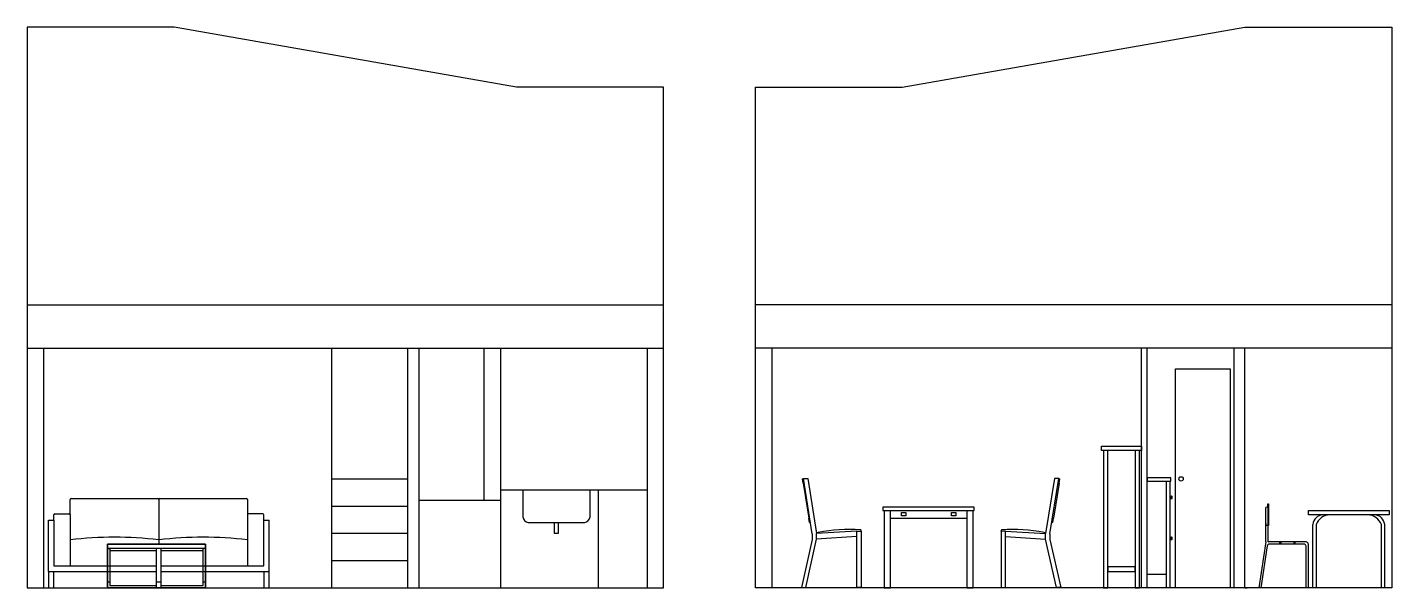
# Model space of a CAD drawing. Header units: inches. Extents: x 147 to 273, y 107 to 159.
import ezdxf

# ---------------------------------------------------------------- set-up
doc = ezdxf.new("R2010")
doc.units = ezdxf.units.IN
doc.header["$MEASUREMENT"] = 0

msp = doc.modelspace()

# ---------------------------------------------------------------- linework, layer by layer
for p, q in [((147.39, 133.16), (205.89, 133.16)), ((272.85, 133.16), (214.35, 133.16)), ((147.39, 129.16), (205.89, 129.16)), ((148.89, 129.16), (148.89, 107.16)), ((189.39, 115.16), (189.39, 129.16)), ((190.89, 129.16), (190.89, 107.16)), ((204.39, 129.16), (204.39, 107.16)), ((272.85, 129.16), (214.35, 129.16)), ((215.85, 129.16), (215.85, 107.16)), ((249.85, 107.16), (249.85, 129.16)), ((250.35, 107.16), (250.35, 129.16)), ((258.35, 107.16), (258.35, 129.16)), ((259.35, 107.16), (259.35, 129.16)), ((175.39, 117.16), (182.39, 117.16)), ((218.73, 116.75), (218.67, 117.15)), ((218.73, 116.75), (219.24, 113.56)), ((242.26, 116.75), (241.76, 113.56)), ((242.26, 116.75), (242.33, 117.15)), ((159.48, 115.27), (159.48, 111.56)), ((175.39, 114.66), (182.39, 114.66)), ((190.89, 115.16), (183.39, 115.16)), ((149.33, 108.66), (149.33, 113.36)), ((169.63, 108.66), (169.63, 113.36)), ((219.3, 113.16), (219.24, 113.56)), ((226.77, 113.56), (233.77, 113.56)), ((241.69, 113.16), (241.76, 113.56)), ((261.26, 113.06), (261.26, 112.86)), ((261.53, 113.96), (261.46, 113.96)), ((261.46, 113.86), (261.53, 113.86)), ((175.39, 112.16), (182.39, 112.16)), ((219.57, 112.1), (219.57, 111.6)), ((223.67, 111.85), (219.97, 111.63)), ((237.33, 111.85), (241.03, 111.63)), ((241.42, 112.1), (241.42, 111.6)), ((159.27, 110.56), (154.97, 110.56)), ((163.57, 110.56), (159.67, 110.56)), ((261.26, 111.36), (260.62, 107.16)), ((261.41, 111), (260.82, 107.16)), ((264.99, 111.36), (261.5, 111.36)), ((264.79, 111.16), (261.59, 111.16)), ((262.57, 111.16), (262.57, 111.36)), ((262.67, 111.16), (262.67, 111.36)), ((263.87, 111.16), (263.87, 111.36)), ((263.97, 111.16), (263.97, 111.36)), ((265.17, 111.16), (265.17, 107.16)), ((175.39, 109.66), (182.39, 109.66)), ((149.33, 108.66), (159.27, 108.66)), ((159.67, 108.66), (169.63, 108.66)), ((154.97, 107.66), (154.77, 107.66)), ((159.67, 107.66), (159.27, 107.66)), ((163.77, 107.66), (163.57, 107.66)), ((259.35, 107.16), (259.55, 107.16))]:
    msp.add_line(p, q)
for points in [[(160.89, 158.66), (147.39, 158.66), (147.39, 107.16), (205.89, 107.16), (205.89, 153.16), (192.39, 153.16)], [(259.35, 158.66), (272.85, 158.66), (272.85, 107.16), (214.35, 107.16), (214.35, 153.16), (227.85, 153.16)]]:
    msp.add_lwpolyline(points, close=True)
for points in [[(175.39, 107.16), (175.39, 129.16)], [(182.39, 107.16), (182.39, 129.16), (183.39, 129.16), (183.39, 107.16)], [(252.98, 127.28), (257.98, 127.28), (257.98, 107.16), (252.98, 107.16), (252.98, 127.28)], [(246.15, 120.16), (249.85, 120.16), (249.85, 119.76), (246.15, 119.76), (246.15, 120.16)], [(246.35, 107.16), (246.75, 107.16), (246.75, 119.76), (246.35, 119.76), (246.35, 107.16)], [(249.25, 107.16), (249.65, 107.16), (249.65, 119.76), (249.25, 119.76), (249.25, 107.16)], [(219.57, 112.1), (218.77, 117.18), (219.17, 117.18), (219.97, 112.13)], [(241.42, 112.1), (242.23, 117.18), (241.83, 117.18), (241.03, 112.13)], [(250.35, 117.26), (250.35, 116.96), (252.55, 116.96), (252.55, 117.26), (250.35, 117.26)], [(252.15, 108.36), (250.35, 108.36), (250.35, 116.96)], [(252.45, 116.96), (252.45, 107.16), (252.15, 107.16), (252.15, 116.96)], [(190.89, 116.16), (199.89, 116.16), (199.89, 107.16)], [(192.95, 116.16), (192.95, 113.66)], [(199.14, 113.66), (199.14, 116.16)], [(199.89, 116.16), (204.39, 116.16)], [(252.55, 115.53), (252.45, 115.53), (252.45, 115.38), (252.55, 115.38)], [(151.33, 113.87), (151.33, 115.27)], [(151.43, 115.36), (159.39, 115.36)], [(159.58, 115.36), (167.54, 115.36)], [(167.63, 115.27), (167.63, 113.87)], [(226.07, 114.56), (226.07, 114.26), (234.47, 114.26), (234.47, 114.56), (226.07, 114.56)], [(226.17, 114.26), (226.17, 107.16), (226.77, 107.16), (226.77, 114.26)], [(233.77, 114.26), (233.77, 107.16), (234.37, 107.16), (234.37, 114.26)], [(261.26, 111.36), (261.26, 114.53)], [(261.41, 114.56), (261.46, 114.56), (261.46, 111.4)], [(261.46, 114.56), (261.46, 114.86), (261.53, 114.86), (261.53, 112.88), (261.46, 112.88)], [(265.2, 114.26), (272.6, 114.26), (272.6, 113.86), (265.2, 113.86), (265.2, 114.26)], [(149.33, 113.36), (149.83, 113.36), (149.83, 109.16), (159.27, 109.16)], [(149.83, 113.36), (149.83, 113.87)], [(149.93, 113.96), (151.24, 113.96)], [(151.33, 113.87), (151.33, 109.16)], [(159.67, 109.16), (169.13, 109.16), (169.13, 113.36), (169.63, 113.36)], [(167.63, 113.87), (167.63, 109.16)], [(169.04, 113.96), (167.73, 113.96)], [(169.13, 113.36), (169.13, 113.87)], [(193.45, 113.16), (198.64, 113.16)], [(195.85, 113.16), (195.85, 112.16), (196.25, 112.16), (196.25, 113.16)], [(227.77, 114.06), (228.17, 114.06), (228.17, 113.76), (227.77, 113.76), (227.77, 114.06)], [(232.37, 114.06), (232.77, 114.06), (232.77, 113.76), (232.37, 113.76), (232.37, 114.06)], [(265.6, 107.16), (265.6, 112.96)], [(265.9, 112.96), (265.9, 107.16), (265.6, 107.16)], [(271.9, 107.16), (271.9, 112.96)], [(272.2, 112.96), (272.2, 107.16), (271.9, 107.16)], [(223.67, 112.34), (219.97, 112.13)], [(219.97, 111.63), (219.97, 112.13)], [(224.07, 107.18), (223.67, 107.18), (223.67, 112.34), (224.07, 112.34), (224.07, 107.18)], [(236.93, 107.18), (237.33, 107.18), (237.33, 112.34), (236.93, 112.34), (236.93, 107.18)], [(237.33, 112.34), (241.03, 112.13)], [(241.03, 111.63), (241.03, 112.13)], [(252.55, 111.77), (252.45, 111.77), (252.45, 111.62), (252.55, 111.62)], [(163.77, 107.16), (163.77, 111.16), (154.77, 111.16), (154.77, 107.16), (163.77, 107.16)], [(163.77, 111.16), (163.77, 110.76), (154.77, 110.76), (154.77, 111.16), (163.77, 111.16)], [(163.77, 110.76), (163.77, 107.16), (154.77, 107.16), (154.77, 110.76), (154.97, 110.76), (154.97, 107.36), (159.27, 107.36)], [(159.67, 110.76), (159.67, 107.16), (159.27, 107.16), (159.27, 110.76)], [(159.48, 111.56), (159.48, 111.16)], [(159.67, 107.36), (163.57, 107.36), (163.57, 110.76)], [(219.57, 111.6), (218.57, 107.18), (218.97, 107.18), (219.97, 111.63)], [(241.42, 111.6), (242.43, 107.18), (242.03, 107.18), (241.03, 111.63)], [(265.17, 107.16), (264.97, 107.16), (264.97, 110.97)], [(149.33, 108.66), (149.33, 107.16), (149.83, 107.16), (149.83, 108.66)], [(169.13, 108.66), (169.13, 107.16), (169.63, 107.16), (169.63, 108.66)], [(246.75, 108.66), (249.25, 108.66), (249.25, 109.06), (246.75, 109.06), (246.75, 108.66)]]:
    msp.add_lwpolyline(points)
msp.add_circle((253.48, 117.16), 0.2)
for centre, radius, start, end in [((218.79, 116.92), 0.254, 95.1151, 118.0457), ((218.79, 117.01), 0.269, 259.1106, 280.8894), ((242.21, 117.01), 0.269, 259.1106, 280.8894), ((242.21, 116.92), 0.254, 61.9543, 84.8849), ((151.43, 115.26), 0.0936, 91.1712, 174.9346), ((159.39, 115.26), 0.0936, 5.0654, 88.8288), ((159.58, 115.26), 0.0936, 91.1712, 174.9346), ((167.54, 115.26), 0.0936, 5.0654, 88.8288), ((261.44, 114.03), 0.527, 87.2135, 109.312), ((149.93, 113.86), 0.0936, 91.1712, 174.9346), ((151.24, 113.86), 0.0936, 5.0654, 88.8288), ((167.73, 113.86), 0.0936, 91.1712, 174.9346), ((169.04, 113.86), 0.0936, 5.0654, 88.8288), ((193.6, 113.81), 0.672, 193.2629, 256.7501), ((198.49, 113.81), 0.672, 283.2499, 346.7371), ((219.36, 113.33), 0.254, 95.1151, 118.0457), ((219.36, 113.43), 0.269, 259.1106, 280.8894), ((241.64, 113.43), 0.269, 259.1106, 280.8894), ((241.64, 113.33), 0.254, 61.9543, 84.8849), ((266.61, 112.85), 1.02, 95.1142, 173.693), ((267.21, 112.45), 1.41, 92.4547, 158.8904), ((270.58, 112.45), 1.41, 21.1096, 87.5453), ((271.19, 112.85), 1.02, 6.307, 84.8858), ((155.41, 77.08), 34.71, 83.2584, 96.7416), ((163.56, 77.08), 34.71, 83.2584, 96.7416), ((220.18, 112.01), 0.237, 106.9315, 150.6059), ((223.11, 95.4), 17.1, 86.998, 100.101), ((223.99, 112.39), 0.0883, 326.4024, 81.6677), ((237.01, 112.39), 0.0883, 98.3323, 213.5976), ((237.89, 95.4), 17.1, 79.899, 93.002), ((240.82, 112.01), 0.237, 29.3941, 73.0685), ((261.44, 112.36), 0.527, 87.2135, 109.312), ((261.6, 110.97), 0.192, 92.3261, 173.3562), ((261.51, 111.4), 0.0476, 182.4678, 263.2858), ((264.78, 110.97), 0.192, 357.6739, 92.3261), ((264.98, 111.17), 0.192, 357.6739, 92.3261)]:
    msp.add_arc(centre, radius, start, end)
for centre in [(252.59, 115.45), (252.59, 111.69)]:
    msp.add_ellipse(centre, major_axis=(0, -0.15), ratio=0.357638)

doc.saveas('drawing.dxf')
